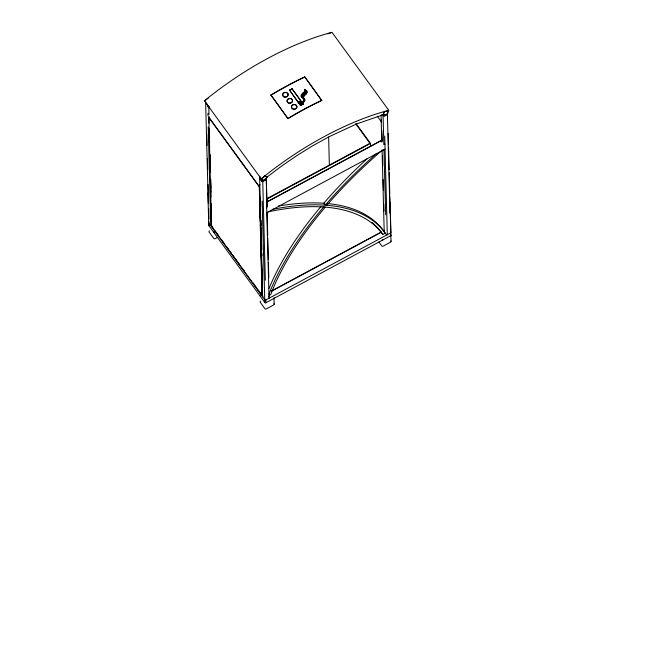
<?xml version="1.0" encoding="UTF-8"?>
<svg xmlns="http://www.w3.org/2000/svg" width="646" height="646" viewBox="0 0 646 646"><rect width="100%" height="100%" fill="white"/><g stroke="black" fill="none" stroke-linecap="round" stroke-linejoin="round"><path stroke-width="0.97" d="M304 101.349L303.652 101.664L304.08 101.018A1.284 1.09 0.3 0 0 304.226 100.647M304.371 95.382A5.16 4.385 4 0 0 303.685 96.319L303.66 96.488A2.277 1.922 2.2 0 0 303.499 97.522L303.604 97.756A6.831 5.79 1.1 0 0 303.878 98.297A12.702 10.716 2.6 0 0 304.04 98.547L304.153 98.709A5.378 4.538 2.4 0 1 304.662 99.613L304.67 99.654M304.145 101.115A1.316 1.114 0.1 0 0 304.234 100.768L304.032 99.775A4.32 3.674 0.5 0 0 303.903 99.516L303.563 99.032A9.52 8.091 0.6 0 1 303.216 98.547L302.788 97.691A2.649 2.245 1.2 0 1 302.724 97.473M303.66 96.383L303.66 96.488A4.732 4.037 5.1 0 1 303.927 96.093M304.234 100.55L303.555 99.25A9.561 8.107 1.1 0 1 303.232 98.749L302.788 97.909A2.665 2.261 1.4 0 1 302.724 97.691A3.141 2.665 1.5 0 1 302.796 96.52L302.893 96.262A6.743 5.725 3.4 0 1 304.282 94.631M387.745 112.089L387.406 114.285M266.814 212.695L385.064 149.121M291.516 106.953L291.758 106.041A2.519 2.196 -5.3 0 1 292.355 105.298L293.268 104.781A2.519 2.196 -4.9 0 1 294.285 104.612L295.327 104.805A2.527 2.18 -4.3 0 1 296.167 105.314L296.627 105.879M259.821 185.022L260.015 184.619M321.748 100.493L304.742 76.858A187.243 83.576 -36.1 0 0 270.916 95.035L288.003 118.63A186.839 83.399 -36.1 0 1 321.748 100.493L304.742 76.858M306.834 92.556L306.834 92.539A2.883 2.414 4.5 0 0 306.341 90.335L306.495 91.143M306.123 93.936L306.228 93.815A4.385 3.666 2.4 0 0 306.785 92.871L306.834 92.725A2.891 2.414 5 0 0 306.325 90.561M384.548 111.467L383.102 114.617A1.082 0.622 74.7 0 1 382.303 114.697M384.152 112.493L384.16 112.469A1.082 0.484 -36.1 0 1 385.347 111.548L387.891 110.854A1.082 0.484 -36.1 0 1 388.391 111.33L387.342 113.47A1.082 0.484 -36.1 0 1 386.138 114.407L383.603 115.093A1.082 0.484 -36.1 0 1 383.102 114.617L383.086 115.836M383.102 114.617L384.144 112.509M207.955 113.341L208.02 115.755M306.043 92.798L306.406 92.12A2.721 2.277 3.7 0 0 306.503 91.74A2.422 2.027 4 0 0 306.495 91.159M303.063 92.984L303.765 92.58A5.887 4.877 0.3 0 0 304.557 91.684L304.589 91.675M306.018 92.83L306.026 92.814A6.024 4.998 0.8 0 1 305.211 93.718L304.242 94.566M381.471 119.381L381.447 121.908M264.634 175.68L267.056 177.077L281.171 166.377L296.659 155.718L312.648 145.802L328.871 136.823L356.907 123.838L382.812 114.891M306.228 93.613L306.244 93.597A4.401 3.682 3.2 0 0 306.81 92.653M304.298 95.656L304.298 95.656A6.089 5.176 4.1 0 0 304.096 95.915M304.678 95.059L305.598 94.251A8.721 7.243 1.2 0 0 306.188 93.743M304.726 95.22L305.211 94.792M303.911 93.508L302.885 94.405A5.895 5.039 4.6 0 0 302.094 95.269M304.234 94.364L305.227 93.5A6.064 5.039 1.3 0 0 306.034 92.612L306.422 91.902A2.754 2.301 3.9 0 0 306.519 91.538L306.519 91.522A2.503 2.099 3.8 0 0 306.519 90.957L306.519 90.957M303.176 92.879L303.781 92.362A5.911 4.918 1.2 0 0 304.589 91.474A3.222 2.689 2.1 0 0 305.074 90.367A2.358 1.97 4.4 0 0 304.985 89.632L304.977 89.592A6.565 5.475 5.1 0 0 304.775 89.439M303.232 93.048L302.78 93.226A6.355 5.394 2.5 0 0 301.319 95.14M305.364 94.655L305.518 94.526A11.725 9.642 -0.7 0 0 305.881 94.268M205.307 100.405L207.818 98.386A1.082 0.484 -36.1 0 1 208.335 98.071M266.104 176.293L265.829 176.059A1.082 0.484 -36.1 0 0 264.618 176.406L262.106 178.425A1.082 0.484 -36.1 0 0 261.646 179.418L263.285 180.404L266.491 178.005A1.082 0.484 -36.1 0 0 266.951 177.012L267.016 177.061M291.653 102.561L290.74 103.077M287.05 96.674L286.34 97.029A2.519 2.164 -6.3 0 1 285.322 97.199L284.28 97.021A2.519 2.188 -6.9 0 1 283.441 96.52L282.875 95.745A2.527 2.196 -6.8 0 1 282.706 94.857L282.948 93.945A2.519 2.196 -5.3 0 1 283.554 93.202L284.466 92.685A2.519 2.196 -4.9 0 1 285.484 92.523L286.525 92.709A2.527 2.18 -4.3 0 1 287.365 93.218L287.688 93.581M289.545 90.165L292.121 88.785L300.81 100.719L298.242 102.31L289.545 90.165L298.242 102.31M289.553 90.375L292.121 88.785M298.234 102.108L300.81 100.719M300.705 103.239L299.421 103.933L298.815 102.908L301.391 101.519L301.997 102.552L301.391 101.519M298.823 103.11L301.399 101.729M299.421 103.933L301.989 102.343M301.916 104.894L300.632 105.589L300.027 104.563L302.603 103.182L303.2 104.208L302.603 103.182M300.035 104.773L302.603 103.392M300.632 105.589L303.2 103.998M261.63 273.605L262.018 295.707L211.5 226.302L208.828 117.192L259.353 186.589L260.265 221.594M259.53 176.18L259.91 177.642A0.807 0.694 -1.5 0 0 259.652 178.595L261.638 181.324A0.807 0.694 -1.5 0 0 262.752 181.542L265.958 179.822A0.807 0.694 -1.5 0 0 266.225 178.869L265.974 178.522M262.018 295.707L259.353 186.589M267.089 198.556L369.932 143.315L355.704 123.766M356.317 123.951L370.489 143.42L266.959 199.033L267.032 202.028M266.273 202.198L381.843 140.117M266.386 202.351L381.956 140.279M217.645 237.357L215.207 238.673A1.082 0.921 -1.5 0 1 213.721 238.382L209.175 232.14A1.082 0.921 -1.5 0 1 209.522 230.872M271.304 291.096L380.655 232.366M271.417 291.249L381.657 232.043M269.124 295.472L270.714 294.616A270.973 120.947 -36.1 0 1 325.229 207.196L323.598 207.075L323.121 206.421M268.09 211.872A270.965 120.947 -36.1 0 1 382.812 234.401L385.202 233.125A273.654 122.142 -36.1 0 0 272.281 209.417M209.054 221.917A0.807 0.694 -1.5 0 0 208.795 222.87L264.739 299.72A0.807 0.694 -1.5 0 0 265.853 299.938L390.515 232.98A0.807 0.694 -1.5 0 0 390.782 232.027M390.854 234.821A0.807 0.694 -1.5 0 1 390.588 235.774L265.926 302.732A0.807 0.694 -1.5 0 1 264.812 302.514L208.868 225.664A0.807 0.694 -1.5 0 1 208.908 224.889M303.442 101.575L302.514 101.947A2.318 1.954 -0.5 0 0 303.798 101.648L303.838 101.64A2.099 1.785 0.6 0 0 304.726 99.654M303.442 101.785L302.514 102.157A2.309 1.954 -0.5 0 0 303.798 101.866L303.838 101.842A2.083 1.76 -0.7 0 0 304.428 101.365M288.867 98.733L287.954 99.25A2.519 2.196 -5.3 0 0 287.357 99.993L287.107 100.905A2.527 2.196 -6.8 0 0 287.276 101.785L287.381 101.995M331.091 32.833L328.548 33.527A1.082 0.484 -36.1 0 0 327.853 33.899M289.884 98.572L290.926 98.757A2.527 2.18 -4.3 0 1 291.766 99.266L292.226 99.831M382.279 150.147A270.973 120.947 -36.1 0 0 326.868 205.283C325.503 205.904 322.645 202.965 324.631 203.272M289.19 103.198L289.723 103.247A2.519 2.164 -6.3 0 0 290.49 103.15M286.509 92.507L285.459 92.321A2.527 2.196 -4.9 0 0 284.442 92.491L283.529 93A2.527 2.204 -5.1 0 0 282.932 93.743L282.682 94.663A2.527 2.196 -6.8 0 0 282.851 95.543L283.416 96.319A2.519 2.188 -6.7 0 0 284.256 96.819L285.306 97.005A2.527 2.18 -6.2 0 0 286.323 96.827L287.236 96.319A2.527 2.172 -6 0 0 287.833 95.576L288.084 94.663A2.519 2.172 -4.5 0 0 287.914 93.791M290.91 98.555L289.868 98.362A2.527 2.196 -4.9 0 0 288.851 98.531L287.93 99.048A2.527 2.204 -5.1 0 0 287.333 99.791L287.082 100.711A2.527 2.196 -6.8 0 0 287.252 101.592L287.672 102.391M207.859 105.314L208.811 106.259A1.082 0.484 -36.1 0 0 209.013 106.324M262.744 181.243L261.88 179.507M383.126 114.633L383.409 114.843A0.888 0.606 26.2 0 0 384.168 114.94M291.75 99.056L292.331 100.041A2.527 2.18 -4.4 0 1 292.501 100.921L292.25 101.826A2.519 2.172 -5.9 0 1 291.839 102.399M287.494 102.003L287.817 102.367A2.519 2.188 -6.7 0 0 288.657 102.867L289.707 103.053A2.527 2.18 -6.2 0 0 290.724 102.876L291.637 102.359A2.527 2.172 -6 0 0 292.234 101.624L292.485 100.711A2.519 2.172 -4.5 0 0 292.315 99.839M291.895 108.052L292.218 108.415A2.519 2.188 -6.7 0 0 293.058 108.916L294.108 109.093A2.527 2.172 -6.3 0 0 295.125 108.924L296.038 108.407A2.527 2.172 -6 0 0 296.635 107.672L296.885 106.76A2.519 2.172 -4.3 0 0 296.716 105.887M261.606 179.176L259.579 176.382L259.644 178.231M387.43 113.292L387.681 113.631L387.632 111.806M381.939 114.495L383.094 116.094L383.845 144.704M377.248 116.191L381.382 121.868M292.129 88.995L300.818 100.929M298.815 102.908L299.413 103.723M300.027 104.563L300.624 105.379M382.812 234.401L381.39 232.455A270.965 120.947 -36.1 0 0 375.391 225.486M378.871 241.927L381.705 245.827A1.082 0.921 -1.5 0 0 383.191 246.118L390.523 242.177A1.082 0.921 -1.5 0 0 390.878 240.91M270.916 95.035L288.003 118.63M205.614 102.262L207.649 105.048L207.673 106.84M208.642 117.289L259.167 186.694M209.328 135.862L209.627 143.049M268.825 296.579L269.325 297.265A0.807 0.694 -1.5 0 1 269.059 298.218L266.475 199.549M262.413 295.876L260.047 205.541L260.419 219.592M211.686 226.205L213.446 228.627M214.617 230.242L218.736 235.887M221.667 239.924L224.017 243.154M226.956 247.184L228.716 249.606M229.895 251.221L231.066 252.836M232.245 254.451L234.005 256.874M235.184 258.489L239.295 264.133M242.234 268.171L244.584 271.401M252.804 282.698L256.914 288.342M258.093 289.957L262.203 295.61M304.67 99.847L304.67 99.847A5.386 4.57 1.2 0 0 304.145 98.927L304.04 98.765M287.825 93.783L287.349 93.016A2.519 2.18 -4.3 0 0 286.509 92.507M303.878 99.718L303.895 99.734A4.312 3.65 1.3 0 1 304.016 99.993L303.895 99.516L304.145 100.041M287.809 93.581L287.93 93.993A2.527 2.18 -4.4 0 1 288.1 94.873L287.85 95.778A2.519 2.172 -5.9 0 1 287.252 96.52M304.969 89.568L304.799 89.221A3.173 2.665 3.9 0 1 305.275 89.842L305.275 89.875M305.405 91.441A6.339 5.297 2.4 0 1 303.895 93.331L302.893 94.187A5.919 5.031 3.5 0 0 302.094 95.091L302.07 95.107A3.278 2.802 4 0 0 301.593 96.189L301.609 96.206A2.35 1.995 1.6 0 0 301.69 96.989L301.868 97.368A3.173 2.681 1.6 0 1 301.399 96.739A2.503 2.124 -0.2 0 1 301.23 96.141A3.198 2.713 1.1 0 1 301.351 95.172M384.741 143.751L384.943 144.373M266.491 207.269L266.693 207.883M304.969 89.851L304.969 89.851A2.358 1.978 3.9 0 1 305.049 90.577M303.555 97.861L303.515 97.732A2.358 2.003 1.2 0 1 303.668 96.601M390.111 202.666L390.887 232.269M388.198 133.359L388.488 144.438M388.561 147.175L389.15 169.866M389.223 172.627L389.796 194.535M389.845 196.505L390.434 218.937M390.491 221.174L390.83 234.118M390.87 235.128L391.04 241.41M389.998 213.245L387.414 114.584L384.209 116.304L384.184 115.222M390.539 233.674L390.588 235.774M384.725 136.04L387.309 234.7A0.807 0.694 -1.5 0 1 386.195 234.49L383.781 231.171A273.654 122.142 -36.1 0 0 327.49 203.538M383.966 149.315L385.678 214.755M381.843 130.524L382.117 141.022M382.505 155.694L382.763 165.764M383.126 179.499L383.409 190.352M383.764 204.023L383.95 211.072M381.625 133.092L381.859 142.152M382.061 149.864L384.209 231.761A0.807 0.694 -1.5 0 1 384.467 230.8M381.051 115.093L381.746 141.732M370.489 143.42L370.57 146.416M328.628 137.089L329.363 165.311M274.001 297.903L274.162 304.185M266.33 179.103L267.056 206.736M266.2 178.094L266.217 178.611M266.225 178.869L266.41 185.911M266.483 188.729L266.959 207.059M267.121 213.099L267.702 235.249M267.775 238.067L268.34 259.773M268.413 262.429L268.809 277.53M265.934 178.732L265.958 179.822M262.752 181.542L265.336 280.211M265.853 299.938L265.91 302.037M261.59 179.507L261.638 181.324M262.155 201.059L264.739 299.72M264.755 300.422L264.812 302.514M260.427 197.377L260.669 206.437M261.041 220.528L261.17 225.567M261.234 227.957L261.307 230.921M261.67 244.697L261.8 249.727M261.905 253.612L261.961 255.768M262.333 269.866L262.446 274.332M262.542 277.917L262.599 280.251M259.652 178.595L262.236 277.263M260.548 224.606L261.049 243.679M261.178 248.702L261.703 268.768M261.84 273.791L262.365 293.865M260.346 224.598L260.895 245.601M260.976 248.597L261.549 270.601M208.763 106.21L208.981 114.471M209.029 116.304L209.078 118.275M209.369 129.127L209.595 138.01M210.039 154.741L210.249 162.792M210.669 178.902L210.903 187.962M211.331 204.071L211.379 206.082M209.942 155.088L210.281 168.138M210.572 179.184L210.911 192.225M211.234 204.273L211.573 217.322M208.828 117.192L208.989 123.192M209.143 129.192L209.611 147.199M209.829 154.935L210.265 172.199M210.459 179.023L210.927 197.2M211.113 204.12L211.549 221.207M208.198 126.939L210.782 225.599A0.807 0.694 -1.5 0 0 211.896 225.817M206.76 134.328L207.051 145.407M207.406 158.771L207.689 169.623M208.077 184.425L208.343 194.737M208.715 208.828L208.981 218.962M205.646 102.657L208.278 203.143M208.795 222.87L208.852 224.97M207.915 193.033L208.69 222.628M266.273 177.949A0.888 0.783 -49.7 0 1 265.918 178.449M263.988 180.024A1.082 0.484 -36.1 0 1 262.769 180.379M262.752 296.99A0.807 0.694 -1.5 0 1 263.011 296.038M291.726 107.729A2.519 2.188 -6.7 0 1 291.564 106.856M290.975 98.652A2.519 2.172 -4.5 0 1 291.814 99.153M288.681 103.069A2.519 2.188 -6.9 0 1 287.841 102.569M304.355 95.301A8.059 6.969 8.9 0 1 304.629 95.019M304.387 95.576A6.67 5.677 4.6 0 1 304.581 95.382M303.967 98.58A7.914 6.678 2.4 0 1 303.677 98.079M304.662 99.888A2.116 1.793 0 0 1 304.694 100.978M305.3 89.867A2.923 2.447 4.1 0 1 305.308 91.393M304.783 89.439A3.182 2.665 3.9 0 1 305.259 90.06A2.398 2.011 4.7 0 1 305.413 90.626L305.421 90.666A3.182 2.665 4 0 1 305.308 91.619A4.151 3.472 2.4 0 1 305.025 92.225A7.09 5.887 0.2 0 1 304.105 93.315M302.005 95.406A3.27 2.786 3.3 0 0 301.585 96.399A2.35 1.995 1 0 0 301.69 97.207M302.716 97.449A3.085 2.608 1.7 0 1 302.796 96.319L302.893 96.044A6.767 5.741 2.8 0 1 304.298 94.421M301.545 97.191A3.182 2.689 1.5 0 1 301.399 96.957M301.391 96.94A2.479 2.108 0.6 0 1 301.23 96.391L301.23 96.391A3.198 2.713 1.7 0 1 301.343 95.39A6.194 5.257 2.5 0 1 302.804 93.533M305.057 90.593A3.222 2.689 1.3 0 1 304.573 91.643M288.738 98.806A2.519 2.196 -5.3 0 1 289.747 98.636M287.954 118.436A187.243 83.576 -36.1 0 1 321.781 100.267M270.957 95.22A186.839 83.399 -36.1 0 1 299.889 79.41M300.697 79.014A186.839 83.399 -36.1 0 1 304.71 77.092M204.847 101.398A1.082 0.484 -36.1 0 1 205.089 100.606M383.03 239.836A1.082 0.921 -1.5 0 1 382.214 239.957M390.709 234.619A1.082 0.921 -1.5 0 1 390.362 235.895M266.16 302.611A1.082 0.921 -1.5 0 1 264.674 302.32M260.128 296.078A1.082 0.921 -1.5 0 1 259.991 295.384M260.645 301.093A1.082 0.921 -1.5 0 0 260.29 302.36L264.836 308.602A1.082 0.921 -1.5 0 0 266.322 308.893L273.654 304.952A1.082 0.921 -1.5 0 0 274.001 303.677M273.969 298.097A1.082 0.921 -1.5 0 1 273.492 298.67M214.222 232.512A1.082 0.921 -1.5 0 1 213.551 232.1M209.013 225.858A1.082 0.921 -1.5 0 1 208.949 224.986M268.93 294.31A273.654 122.142 -36.1 0 1 323.598 207.075M325.229 205.162A273.654 122.142 -36.1 0 1 376.457 153.611M269.083 288.374A273.654 122.142 -36.1 0 1 320.949 206.567M323.808 203.215A273.654 122.142 -36.1 0 1 367.267 158.625M278.45 206.05A273.654 122.142 -36.1 0 1 324.776 203.304M371.926 222.353A270.965 120.947 -36.1 0 1 374.72 224.84M291.516 106.525L291.491 106.751A2.527 2.196 -6.8 0 0 291.653 107.64L292.242 108.617A2.519 2.188 -6.7 0 0 293.082 109.109L294.132 109.295A2.519 2.172 -6.2 0 0 295.141 109.126L296.054 108.609A2.519 2.172 -5.9 0 0 296.659 107.874L296.861 106.994A2.527 2.18 -4.7 0 0 296.732 106.089L296.151 105.104A2.519 2.18 -4.3 0 0 295.311 104.604L294.269 104.41A2.527 2.196 -4.9 0 0 293.252 104.579L292.331 105.096A2.527 2.204 -5.1 0 0 291.734 105.839L291.516 106.525M388.763 110.321L331.971 32.3A184.142 82.195 -36.1 0 0 204.427 100.808L261.218 178.829A184.142 82.195 -36.1 0 1 388.763 110.321"/></g></svg>
